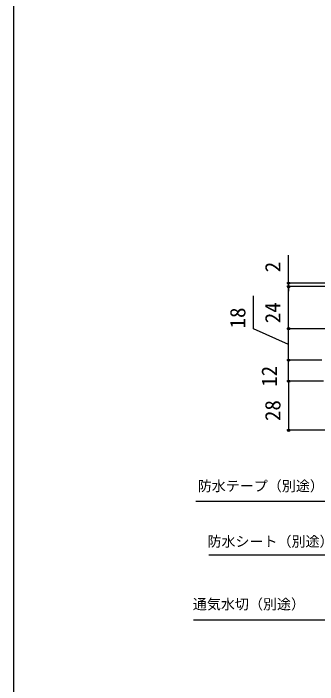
# Model space of a CAD drawing. Units: millimetres, scale not verified. Extents: x -525 to 525, y -783 to 779.
# Drawn here: x -525 to -351.5, y -183.9 to 199.3 of the extents above; entities that cross this region are included whole.
import ezdxf
from ezdxf.enums import TextEntityAlignment as Align

# ---------------------------------------------------------------- set-up
doc = ezdxf.new("R2010")
doc.units = ezdxf.units.MM
doc.header["$LTSCALE"] = 4
doc.layers.add('0-6_YKK_D', color=6, linetype='Continuous')
doc.layers.add('0-7_YKK_ZWAK', color=7, linetype='Continuous')
doc.styles.add('ＭＳ ゴシック', font='')
doc.styles.get('ＭＳ ゴシック').set_extended_font_data('MS Gothic')

msp = doc.modelspace()

# ---------------------------------------------------------------- linework, layer by layer
at = {"layer": '0-6_YKK_D'}
for p, q in [((-368, 45.3), (-368, 61.355)), ((-235.3, 45.3), (-369, 45.3)), ((-298.782, 43.3), (-369, 43.3)), ((-298.782, 43.299), (-369, 43.299)), ((-368, 43.3), (-368, 45.3)), ((-368, 43.3), (-368, 40.75)), ((-368, 19.3), (-368, 43.299)), ((-303.5, 19.3), (-369, 19.3)), ((-303.5, 19.3), (-369, 19.3)), ((-368, 1.298), (-368, 19.3)), ((-349, 1.3), (-369, 1.3)), ((-349, 1.298), (-369, 1.298)), ((-368, -10.7), (-368, 1.3)), ((-348, -10.7), (-369, -10.7)), ((-348, -10.7), (-369, -10.7)), ((-368, -10.7), (-368, -38.7)), ((-286.9, -38.7), (-369, -38.7))]:
    msp.add_line(p, q, dxfattribs=at)
for points in [[(-368, 10.299), (-388, 19.254), (-388, 38.05)], [(-283.999, -52.491), (-286.207, -53.766), (-330.517, -79.348), (-420.928, -79.348)], [(-281.97, -83.094), (-284.178, -84.369), (-328.488, -109.951), (-413.448, -109.951)], [(-332.999, -141.943), (-335.207, -143.218), (-342.111, -147.204), (-422.165, -147.204)]]:
    msp.add_lwpolyline(points, dxfattribs=at)
for centre in [(-368, 45.3), (-368, 43.3), (-368, 43.299), (-368, 19.3), (-368, 19.3), (-368, 1.3), (-368, 1.298), (-368, -10.7), (-368, -10.7), (-368, -38.7)]:
    msp.add_circle(centre, 0.637, dxfattribs=at)
at = {"layer": '0-7_YKK_ZWAK'}
msp.add_line((-525, 747.3), (-525, -782.7), dxfattribs=at)

# ---------------------------------------------------------------- texts
at = {"layer": '0-6_YKK_D', "style": 'ＭＳ ゴシック'}
for s, p in [('2', (-370, 51.514)), ('18', (-390, 19.414)), ('24', (-370, 22.402)), ('12', (-372, -13.905)), ('28', (-370, -33.461))]:
    msp.add_text(s, height=8.798, rotation=90, dxfattribs=at).set_placement(p, align=Align.BOTTOM_LEFT)
for s, p in [('防水テープ（別途）', (-419.852, -75.225)), ('防水シート（別途）', (-414.318, -106.893)), ('通気水切（別途）', (-422.614, -142.701))]:
    msp.add_text(s, height=5.865, dxfattribs=at).set_placement(p, align=Align.BOTTOM_LEFT)

doc.saveas('drawing.dxf')
